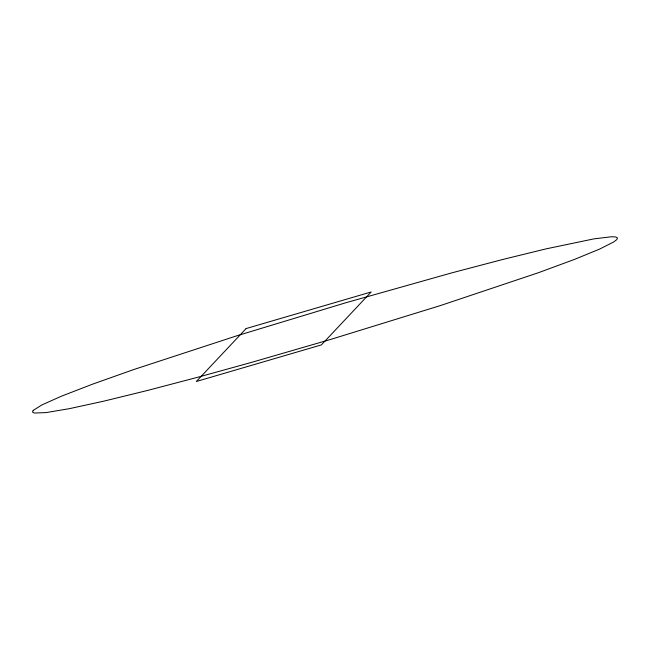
<?xml version="1.0" encoding="UTF-8"?>
<svg xmlns="http://www.w3.org/2000/svg" width="650" height="650" viewBox="0 0 650 650"><rect width="100%" height="100%" fill="white"/><g stroke="black" fill="none" stroke-linecap="round" stroke-linejoin="round"><path stroke-width="0.97" d="M33.207 410.402L32.5 412.059L34.263 413.034L45.971 412.612L69.298 408.679L103.846 401.148L147.778 390.39L198.104 377.162L251.29 362.456L330.338 339.527L440.399 305.573L538.322 272.748L574.567 259.374L599.763 249.023L613.73 241.946L616.793 239.598L617.5 237.941L615.737 236.966L611.301 236.762L593.824 238.899L546.154 248.852L502.223 259.61L451.896 272.838L345.963 302.713L237.079 335.717L133.494 369.631L92.235 384.288L61.409 396.207L41.892 404.926L33.207 410.402M246.114 328.567L196.332 381.501L321.384 344.906L371.174 291.972L246.114 328.567"/></g></svg>
